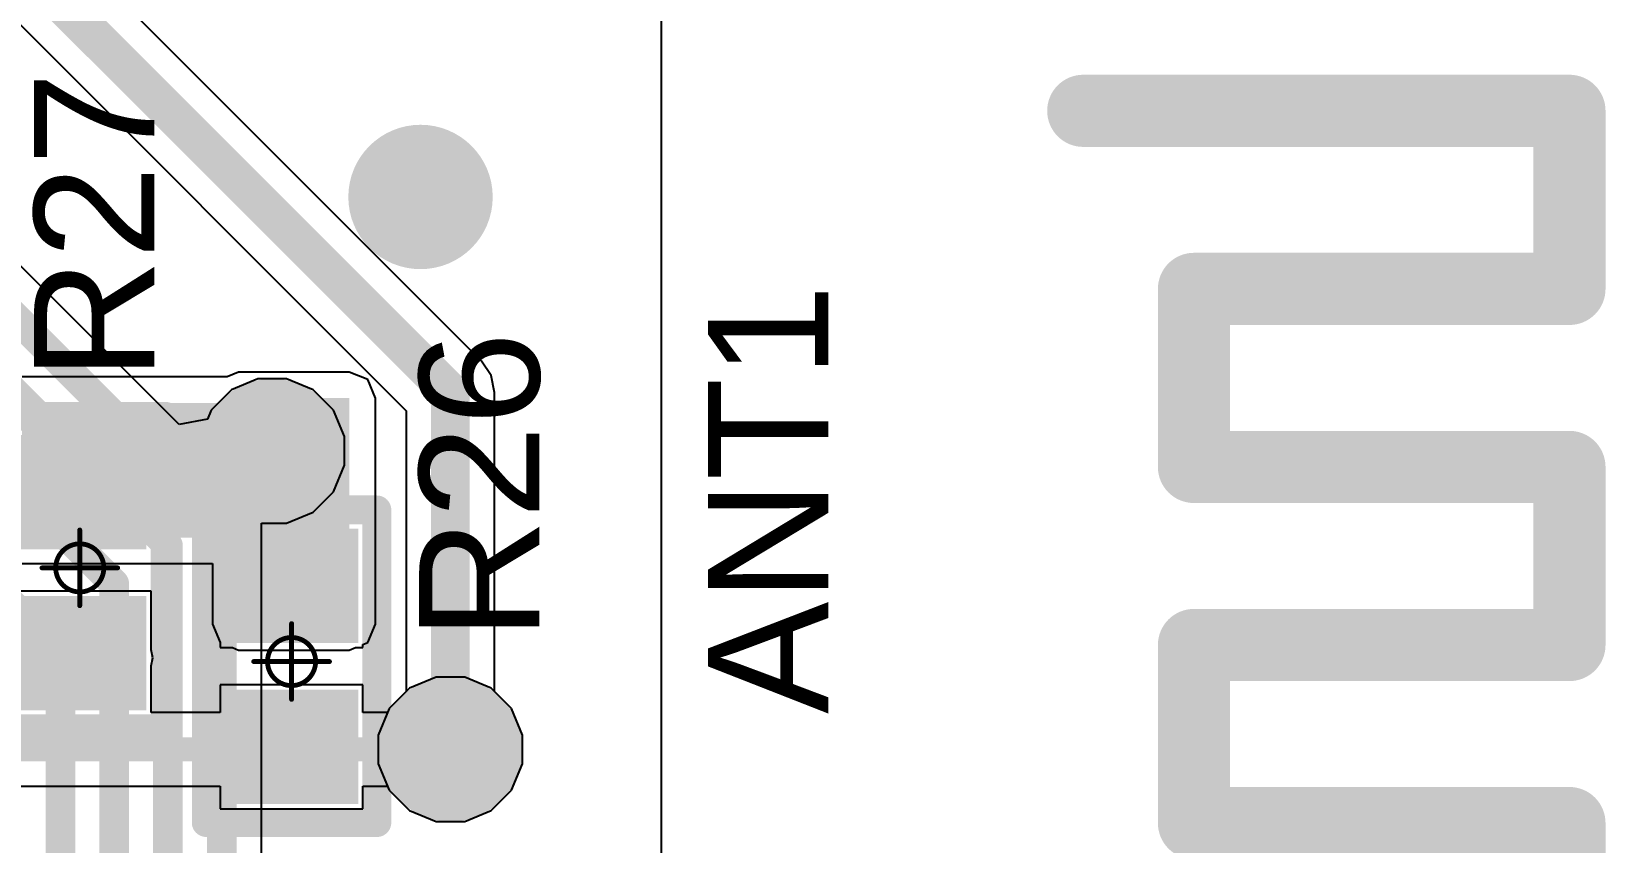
# Model space of a CAD drawing. Header units: inches. Extents: x -0.16 to 1.47, y -0.24 to 2.31.
# Drawn here: x 0.908 to 1.235, y 1.7106 to 1.8792 of the extents above; entities that cross this region are included whole.
import ezdxf

# ---------------------------------------------------------------- set-up
doc = ezdxf.new("R2010")
doc.units = ezdxf.units.IN
doc.header["$MEASUREMENT"] = 0
for name, color, linetype in [('Bottom Layer', 5, 'Continuous'), ('Bottom Solder', 6, 'Continuous'), ('GND', 76, 'Continuous'), ('Mechanical 15', 56, 'Continuous'), ('POWER', 16, 'Continuous'), ('Top Layer', 1, 'Continuous'), ('Top Overlay', 2, 'Continuous'), ('Top Paste', 8, 'Continuous'), ('Top Solder', 216, 'Continuous'), ('Via Holes', 16, 'Continuous')]:
    doc.layers.add(name, color=color, linetype=linetype)
doc.styles.add('Arial', font='', dxfattribs={"height": 0.2})
doc.styles.get('Arial').set_extended_font_data('Arial')

# ---------------------------------------------------------------- blocks, each defined once
blk = doc.blocks.new('R_0402_L_1')
at = {"layer": 'Top Layer'}
for points in [[(-0.02461, 0.00984), (-0.00886, 0.00984), (-0.00886, -0.00984), (-0.02461, -0.00984)], [(0.00886, 0.00984), (0.02461, 0.00984), (0.02461, -0.00984), (0.00886, -0.00984)]]:
    blk.add_hatch(color=1, dxfattribs=at).paths.add_polyline_path(points)
at = {"layer": 'Top Paste'}
for points in [[(-0.02461, 0.00984), (-0.00886, 0.00984), (-0.00886, -0.00984), (-0.02461, -0.00984)], [(0.00886, 0.00984), (0.02461, 0.00984), (0.02461, -0.00984), (0.00886, -0.00984)]]:
    blk.add_hatch(color=8, dxfattribs=at).paths.add_polyline_path(points)
at = {"layer": 'Top Solder'}
for points in [[(-0.02861, 0.01384), (-0.00486, 0.01384), (-0.00486, -0.01384), (-0.02861, -0.01384)], [(0.00486, 0.01384), (0.02861, 0.01384), (0.02861, -0.01384), (0.00486, -0.01384)]]:
    blk.add_hatch(color=216, dxfattribs=at).paths.add_polyline_path(points)
at = {"layer": 'Mechanical 15'}
for points in [[(-0.00098, -0.00787, 0.001, 0.001, 0), (-0.00098, 0.00788, 0.001, 0.001, 0)], [(0.00689, 0, 0.001, 0.001, 0), (-0.00886, 0, 0.001, 0.001, 0)]]:
    blk.add_lwpolyline(points, format="xyseb", dxfattribs=at)
for points in [[(-0.00123, 0.00788, 0.0005, 0.0005, 1), (-0.00073, 0.00788, 0.0005, 0.0005, 1)], [(0.00402, 0, 0.001, 0.001, 1), (-0.00598, 0, 0.001, 0.001, 1)], [(-0.00911, 0, 0.0005, 0.0005, 1), (-0.0086, 0, 0.0005, 0.0005, 1)], [(-0.00623, 0, 0.0005, 0.0005, 1), (-0.00573, 0, 0.0005, 0.0005, 1)], [(0.00377, 0, 0.0005, 0.0005, 1), (0.00427, 0, 0.0005, 0.0005, 1)], [(0.00664, 0, 0.0005, 0.0005, 1), (0.00714, 0, 0.0005, 0.0005, 1)], [(-0.00123, -0.00787, 0.0005, 0.0005, 1), (-0.00073, -0.00787, 0.0005, 0.0005, 1)]]:
    blk.add_lwpolyline(points, format="xyseb", close=True, dxfattribs=at)
at = {"layer": 'Top Overlay'}
for points in [[(0.03248, 0.01772, 0.006, 0.006, 0), (-0.03248, 0.01772, 0.006, 0.006, 0)], [(-0.03248, -0.01772, 0.006, 0.006, 0), (-0.03248, 0.01772, 0.006, 0.006, 0)], [(0.03248, -0.01772, 0.006, 0.006, 0), (0.03248, 0.01772, 0.006, 0.006, 0)], [(0.03248, -0.01772, 0.006, 0.006, 0), (-0.03248, -0.01772, 0.006, 0.006, 0)]]:
    blk.add_lwpolyline(points, format="xyseb", dxfattribs=at)
for points in [[(-0.03398, 0.01772, 0.003, 0.003, 1), (-0.03098, 0.01772, 0.003, 0.003, 1)], [(-0.03398, 0.01772, 0.003, 0.003, 1), (-0.03098, 0.01772, 0.003, 0.003, 1)], [(0.03098, 0.01772, 0.003, 0.003, 1), (0.03398, 0.01772, 0.003, 0.003, 1)], [(0.03098, 0.01772, 0.003, 0.003, 1), (0.03398, 0.01772, 0.003, 0.003, 1)], [(-0.03398, -0.01772, 0.003, 0.003, 1), (-0.03098, -0.01772, 0.003, 0.003, 1)], [(-0.03398, -0.01772, 0.003, 0.003, 1), (-0.03098, -0.01772, 0.003, 0.003, 1)], [(0.03098, -0.01772, 0.003, 0.003, 1), (0.03398, -0.01772, 0.003, 0.003, 1)], [(0.03098, -0.01772, 0.003, 0.003, 1), (0.03398, -0.01772, 0.003, 0.003, 1)]]:
    blk.add_lwpolyline(points, format="xyseb", close=True, dxfattribs=at)
blk = doc.blocks.new('R_0402_L_2')
at = {"layer": 'Top Layer'}
for points in [[(-0.02461, 0.00984), (-0.00886, 0.00984), (-0.00886, -0.00984), (-0.02461, -0.00984)], [(0.00886, 0.00984), (0.02461, 0.00984), (0.02461, -0.00984), (0.00886, -0.00984)]]:
    blk.add_hatch(color=1, dxfattribs=at).paths.add_polyline_path(points)
at = {"layer": 'Top Paste'}
for points in [[(-0.02461, 0.00984), (-0.00886, 0.00984), (-0.00886, -0.00984), (-0.02461, -0.00984)], [(0.00886, 0.00984), (0.02461, 0.00984), (0.02461, -0.00984), (0.00886, -0.00984)]]:
    blk.add_hatch(color=8, dxfattribs=at).paths.add_polyline_path(points)
at = {"layer": 'Top Solder'}
for points in [[(-0.02861, 0.01384), (-0.00486, 0.01384), (-0.00486, -0.01384), (-0.02861, -0.01384)], [(0.00486, 0.01384), (0.02861, 0.01384), (0.02861, -0.01384), (0.00486, -0.01384)]]:
    blk.add_hatch(color=216, dxfattribs=at).paths.add_polyline_path(points)
at = {"layer": 'Mechanical 15'}
for points in [[(-0.00098, -0.00787, 0.001, 0.001, 0), (-0.00098, 0.00788, 0.001, 0.001, 0)], [(0.00689, 0, 0.001, 0.001, 0), (-0.00886, 0, 0.001, 0.001, 0)]]:
    blk.add_lwpolyline(points, format="xyseb", dxfattribs=at)
for points in [[(-0.00123, 0.00788, 0.0005, 0.0005, 1), (-0.00073, 0.00788, 0.0005, 0.0005, 1)], [(0.00402, 0, 0.001, 0.001, 1), (-0.00598, 0, 0.001, 0.001, 1)], [(-0.00911, 0, 0.0005, 0.0005, 1), (-0.0086, 0, 0.0005, 0.0005, 1)], [(-0.00623, 0, 0.0005, 0.0005, 1), (-0.00573, 0, 0.0005, 0.0005, 1)], [(0.00377, 0, 0.0005, 0.0005, 1), (0.00427, 0, 0.0005, 0.0005, 1)], [(0.00664, 0, 0.0005, 0.0005, 1), (0.00714, 0, 0.0005, 0.0005, 1)], [(-0.00123, -0.00787, 0.0005, 0.0005, 1), (-0.00073, -0.00787, 0.0005, 0.0005, 1)]]:
    blk.add_lwpolyline(points, format="xyseb", close=True, dxfattribs=at)
at = {"layer": 'Top Overlay'}
for points in [[(0.03248, 0.01772, 0.006, 0.006, 0), (-0.03248, 0.01772, 0.006, 0.006, 0)], [(-0.03248, -0.01772, 0.006, 0.006, 0), (-0.03248, 0.01772, 0.006, 0.006, 0)], [(0.03248, -0.01772, 0.006, 0.006, 0), (0.03248, 0.01772, 0.006, 0.006, 0)], [(0.03248, -0.01772, 0.006, 0.006, 0), (-0.03248, -0.01772, 0.006, 0.006, 0)]]:
    blk.add_lwpolyline(points, format="xyseb", dxfattribs=at)
for points in [[(-0.03398, 0.01772, 0.003, 0.003, 1), (-0.03098, 0.01772, 0.003, 0.003, 1)], [(-0.03398, 0.01772, 0.003, 0.003, 1), (-0.03098, 0.01772, 0.003, 0.003, 1)], [(0.03098, 0.01772, 0.003, 0.003, 1), (0.03398, 0.01772, 0.003, 0.003, 1)], [(0.03098, 0.01772, 0.003, 0.003, 1), (0.03398, 0.01772, 0.003, 0.003, 1)], [(-0.03398, -0.01772, 0.003, 0.003, 1), (-0.03098, -0.01772, 0.003, 0.003, 1)], [(-0.03398, -0.01772, 0.003, 0.003, 1), (-0.03098, -0.01772, 0.003, 0.003, 1)], [(0.03098, -0.01772, 0.003, 0.003, 1), (0.03398, -0.01772, 0.003, 0.003, 1)], [(0.03098, -0.01772, 0.003, 0.003, 1), (0.03398, -0.01772, 0.003, 0.003, 1)]]:
    blk.add_lwpolyline(points, format="xyseb", close=True, dxfattribs=at)
blk = doc.blocks.new('2_4G_____57')
at = {"layer": 'Top Layer'}
for points in [[(-0.04, 0.005), (-0.03, 0.005), (-0.03, -0.005), (-0.04, -0.005)], [(-0.002, 0.006), (0.008, 0.006), (0.008, -0.004), (-0.002, -0.004)]]:
    blk.add_hatch(color=1, dxfattribs=at).paths.add_polyline_path(points)
at = {"layer": 'Top Paste'}
for points in [[(-0.04, 0.005), (-0.03, 0.005), (-0.03, -0.005), (-0.04, -0.005)], [(-0.002, 0.006), (0.008, 0.006), (0.008, -0.004), (-0.002, -0.004)]]:
    blk.add_hatch(color=8, dxfattribs=at).paths.add_polyline_path(points)
at = {"layer": 'Top Solder'}
for points in [[(-0.006, 0.01), (0.012, 0.01), (0.012, -0.008), (-0.006, -0.008)], [(-0.044, 0.009), (-0.026, 0.009), (-0.026, -0.009), (-0.044, -0.009)]]:
    blk.add_hatch(color=216, dxfattribs=at).paths.add_polyline_path(points)
at = {"layer": 'Top Layer'}
for points in [[(-0.275, 0.154, 0.015, 0.015, 0), (-0.312, 0.154, 0.015, 0.015, 0)], [(-0.312, 0.053, 0.015, 0.015, 0), (-0.312, 0.154, 0.015, 0.015, 0)], [(-0.275, 0.076, 0.015, 0.015, 0), (-0.275, 0.154, 0.015, 0.015, 0)], [(-0.201, 0.154, 0.015, 0.015, 0), (-0.238, 0.154, 0.015, 0.015, 0)], [(-0.238, 0.076, 0.015, 0.015, 0), (-0.238, 0.154, 0.015, 0.015, 0)], [(-0.201, 0.076, 0.015, 0.015, 0), (-0.201, 0.154, 0.015, 0.015, 0)], [(-0.127, 0.154, 0.015, 0.015, 0), (-0.164, 0.154, 0.015, 0.015, 0)], [(-0.164, 0.076, 0.015, 0.015, 0), (-0.164, 0.154, 0.015, 0.015, 0)], [(-0.127, 0.076, 0.015, 0.015, 0), (-0.127, 0.154, 0.015, 0.015, 0)], [(-0.035, 0.154, 0.015, 0.015, 0), (-0.09, 0.154, 0.015, 0.015, 0)], [(-0.09, 0.076, 0.015, 0.015, 0), (-0.09, 0.154, 0.015, 0.015, 0)], [(0.003, 0.154, 0.015, 0.015, 0), (-0.035, 0.154, 0.015, 0.015, 0)], [(-0.035, 0, 0.015, 0.015, 0), (-0.035, 0.154, 0.015, 0.015, 0)], [(0.003, 0.001, 0.015, 0.015, 0), (0.003, 0.154, 0.015, 0.015, 0)], [(-0.238, 0.076, 0.015, 0.015, 0), (-0.275, 0.076, 0.015, 0.015, 0)], [(-0.164, 0.076, 0.015, 0.015, 0), (-0.201, 0.076, 0.015, 0.015, 0)], [(-0.09, 0.076, 0.015, 0.015, 0), (-0.127, 0.076, 0.015, 0.015, 0)], [(0.003, 0, 0.015, 0.015, 0), (0.003, 0.001, 0.015, 0.015, 0)]]:
    blk.add_lwpolyline(points, format="xyseb", dxfattribs=at)
for points in [[(-0.31575, 0.154, 0.0075, 0.0075, 1), (-0.30825, 0.154, 0.0075, 0.0075, 1)], [(-0.31575, 0.154, 0.0075, 0.0075, 1), (-0.30825, 0.154, 0.0075, 0.0075, 1)], [(-0.27875, 0.154, 0.0075, 0.0075, 1), (-0.27125, 0.154, 0.0075, 0.0075, 1)], [(-0.27875, 0.154, 0.0075, 0.0075, 1), (-0.27125, 0.154, 0.0075, 0.0075, 1)], [(-0.24175, 0.154, 0.0075, 0.0075, 1), (-0.23425, 0.154, 0.0075, 0.0075, 1)], [(-0.24175, 0.154, 0.0075, 0.0075, 1), (-0.23425, 0.154, 0.0075, 0.0075, 1)], [(-0.20475, 0.154, 0.0075, 0.0075, 1), (-0.19725, 0.154, 0.0075, 0.0075, 1)], [(-0.20475, 0.154, 0.0075, 0.0075, 1), (-0.19725, 0.154, 0.0075, 0.0075, 1)], [(-0.16775, 0.154, 0.0075, 0.0075, 1), (-0.16025, 0.154, 0.0075, 0.0075, 1)], [(-0.16775, 0.154, 0.0075, 0.0075, 1), (-0.16025, 0.154, 0.0075, 0.0075, 1)], [(-0.13075, 0.154, 0.0075, 0.0075, 1), (-0.12325, 0.154, 0.0075, 0.0075, 1)], [(-0.13075, 0.154, 0.0075, 0.0075, 1), (-0.12325, 0.154, 0.0075, 0.0075, 1)], [(-0.09375, 0.154, 0.0075, 0.0075, 1), (-0.08625, 0.154, 0.0075, 0.0075, 1)], [(-0.09375, 0.154, 0.0075, 0.0075, 1), (-0.08625, 0.154, 0.0075, 0.0075, 1)], [(-0.03875, 0.154, 0.0075, 0.0075, 1), (-0.03125, 0.154, 0.0075, 0.0075, 1)], [(-0.03875, 0.154, 0.0075, 0.0075, 1), (-0.03125, 0.154, 0.0075, 0.0075, 1)], [(-0.03875, 0.154, 0.0075, 0.0075, 1), (-0.03125, 0.154, 0.0075, 0.0075, 1)], [(-0.00075, 0.154, 0.0075, 0.0075, 1), (0.00675, 0.154, 0.0075, 0.0075, 1)], [(-0.00075, 0.154, 0.0075, 0.0075, 1), (0.00675, 0.154, 0.0075, 0.0075, 1)], [(-0.27875, 0.076, 0.0075, 0.0075, 1), (-0.27125, 0.076, 0.0075, 0.0075, 1)], [(-0.27875, 0.076, 0.0075, 0.0075, 1), (-0.27125, 0.076, 0.0075, 0.0075, 1)], [(-0.24175, 0.076, 0.0075, 0.0075, 1), (-0.23425, 0.076, 0.0075, 0.0075, 1)], [(-0.24175, 0.076, 0.0075, 0.0075, 1), (-0.23425, 0.076, 0.0075, 0.0075, 1)], [(-0.20475, 0.076, 0.0075, 0.0075, 1), (-0.19725, 0.076, 0.0075, 0.0075, 1)], [(-0.20475, 0.076, 0.0075, 0.0075, 1), (-0.19725, 0.076, 0.0075, 0.0075, 1)], [(-0.16775, 0.076, 0.0075, 0.0075, 1), (-0.16025, 0.076, 0.0075, 0.0075, 1)], [(-0.16775, 0.076, 0.0075, 0.0075, 1), (-0.16025, 0.076, 0.0075, 0.0075, 1)], [(-0.13075, 0.076, 0.0075, 0.0075, 1), (-0.12325, 0.076, 0.0075, 0.0075, 1)], [(-0.13075, 0.076, 0.0075, 0.0075, 1), (-0.12325, 0.076, 0.0075, 0.0075, 1)], [(-0.09375, 0.076, 0.0075, 0.0075, 1), (-0.08625, 0.076, 0.0075, 0.0075, 1)], [(-0.09375, 0.076, 0.0075, 0.0075, 1), (-0.08625, 0.076, 0.0075, 0.0075, 1)], [(-0.31575, 0.053, 0.0075, 0.0075, 1), (-0.30825, 0.053, 0.0075, 0.0075, 1)], [(-0.03875, 0, 0.0075, 0.0075, 1), (-0.03125, 0, 0.0075, 0.0075, 1)], [(-0.00075, 0.001, 0.0075, 0.0075, 1), (0.00675, 0.001, 0.0075, 0.0075, 1)], [(-0.00075, 0.001, 0.0075, 0.0075, 1), (0.00675, 0.001, 0.0075, 0.0075, 1)], [(-0.00075, 0, 0.0075, 0.0075, 1), (0.00675, 0, 0.0075, 0.0075, 1)]]:
    blk.add_lwpolyline(points, format="xyseb", close=True, dxfattribs=at)
at = {"layer": 'Top Overlay'}
for points in [[(-0.312, 0.053, 0.015, 0.015, 0), (-0.312, 0.154, 0.015, 0.015, 0)], [(-0.275, 0.154, 0.015, 0.015, 0), (-0.312, 0.154, 0.015, 0.015, 0)], [(-0.275, 0.076, 0.015, 0.015, 0), (-0.275, 0.154, 0.015, 0.015, 0)], [(-0.238, 0.076, 0.015, 0.015, 0), (-0.238, 0.154, 0.015, 0.015, 0)], [(-0.201, 0.154, 0.015, 0.015, 0), (-0.238, 0.154, 0.015, 0.015, 0)], [(-0.201, 0.076, 0.015, 0.015, 0), (-0.201, 0.154, 0.015, 0.015, 0)], [(-0.164, 0.076, 0.015, 0.015, 0), (-0.164, 0.154, 0.015, 0.015, 0)], [(-0.127, 0.154, 0.015, 0.015, 0), (-0.164, 0.154, 0.015, 0.015, 0)], [(-0.127, 0.076, 0.015, 0.015, 0), (-0.127, 0.154, 0.015, 0.015, 0)], [(-0.09, 0.076, 0.015, 0.015, 0), (-0.09, 0.154, 0.015, 0.015, 0)], [(0.003, 0.154, 0.015, 0.015, 0), (-0.09, 0.154, 0.015, 0.015, 0)], [(-0.035, 0, 0.015, 0.015, 0), (-0.035, 0.154, 0.015, 0.015, 0)], [(0.003, 0, 0.015, 0.015, 0), (0.003, 0.154, 0.015, 0.015, 0)], [(-0.238, 0.076, 0.015, 0.015, 0), (-0.275, 0.076, 0.015, 0.015, 0)], [(-0.164, 0.076, 0.015, 0.015, 0), (-0.201, 0.076, 0.015, 0.015, 0)], [(-0.09, 0.076, 0.015, 0.015, 0), (-0.127, 0.076, 0.015, 0.015, 0)]]:
    blk.add_lwpolyline(points, format="xyseb", dxfattribs=at)
for points in [[(-0.31575, 0.154, 0.0075, 0.0075, 1), (-0.30825, 0.154, 0.0075, 0.0075, 1)], [(-0.31575, 0.154, 0.0075, 0.0075, 1), (-0.30825, 0.154, 0.0075, 0.0075, 1)], [(-0.27875, 0.154, 0.0075, 0.0075, 1), (-0.27125, 0.154, 0.0075, 0.0075, 1)], [(-0.27875, 0.154, 0.0075, 0.0075, 1), (-0.27125, 0.154, 0.0075, 0.0075, 1)], [(-0.24175, 0.154, 0.0075, 0.0075, 1), (-0.23425, 0.154, 0.0075, 0.0075, 1)], [(-0.24175, 0.154, 0.0075, 0.0075, 1), (-0.23425, 0.154, 0.0075, 0.0075, 1)], [(-0.20475, 0.154, 0.0075, 0.0075, 1), (-0.19725, 0.154, 0.0075, 0.0075, 1)], [(-0.20475, 0.154, 0.0075, 0.0075, 1), (-0.19725, 0.154, 0.0075, 0.0075, 1)], [(-0.16775, 0.154, 0.0075, 0.0075, 1), (-0.16025, 0.154, 0.0075, 0.0075, 1)], [(-0.16775, 0.154, 0.0075, 0.0075, 1), (-0.16025, 0.154, 0.0075, 0.0075, 1)], [(-0.13075, 0.154, 0.0075, 0.0075, 1), (-0.12325, 0.154, 0.0075, 0.0075, 1)], [(-0.13075, 0.154, 0.0075, 0.0075, 1), (-0.12325, 0.154, 0.0075, 0.0075, 1)], [(-0.09375, 0.154, 0.0075, 0.0075, 1), (-0.08625, 0.154, 0.0075, 0.0075, 1)], [(-0.09375, 0.154, 0.0075, 0.0075, 1), (-0.08625, 0.154, 0.0075, 0.0075, 1)], [(-0.03875, 0.154, 0.0075, 0.0075, 1), (-0.03125, 0.154, 0.0075, 0.0075, 1)], [(-0.00075, 0.154, 0.0075, 0.0075, 1), (0.00675, 0.154, 0.0075, 0.0075, 1)], [(-0.00075, 0.154, 0.0075, 0.0075, 1), (0.00675, 0.154, 0.0075, 0.0075, 1)], [(-0.27875, 0.076, 0.0075, 0.0075, 1), (-0.27125, 0.076, 0.0075, 0.0075, 1)], [(-0.27875, 0.076, 0.0075, 0.0075, 1), (-0.27125, 0.076, 0.0075, 0.0075, 1)], [(-0.24175, 0.076, 0.0075, 0.0075, 1), (-0.23425, 0.076, 0.0075, 0.0075, 1)], [(-0.24175, 0.076, 0.0075, 0.0075, 1), (-0.23425, 0.076, 0.0075, 0.0075, 1)], [(-0.20475, 0.076, 0.0075, 0.0075, 1), (-0.19725, 0.076, 0.0075, 0.0075, 1)], [(-0.20475, 0.076, 0.0075, 0.0075, 1), (-0.19725, 0.076, 0.0075, 0.0075, 1)], [(-0.16775, 0.076, 0.0075, 0.0075, 1), (-0.16025, 0.076, 0.0075, 0.0075, 1)], [(-0.16775, 0.076, 0.0075, 0.0075, 1), (-0.16025, 0.076, 0.0075, 0.0075, 1)], [(-0.13075, 0.076, 0.0075, 0.0075, 1), (-0.12325, 0.076, 0.0075, 0.0075, 1)], [(-0.13075, 0.076, 0.0075, 0.0075, 1), (-0.12325, 0.076, 0.0075, 0.0075, 1)], [(-0.09375, 0.076, 0.0075, 0.0075, 1), (-0.08625, 0.076, 0.0075, 0.0075, 1)], [(-0.09375, 0.076, 0.0075, 0.0075, 1), (-0.08625, 0.076, 0.0075, 0.0075, 1)], [(-0.31575, 0.053, 0.0075, 0.0075, 1), (-0.30825, 0.053, 0.0075, 0.0075, 1)], [(-0.03875, 0, 0.0075, 0.0075, 1), (-0.03125, 0, 0.0075, 0.0075, 1)], [(-0.00075, 0, 0.0075, 0.0075, 1), (0.00675, 0, 0.0075, 0.0075, 1)]]:
    blk.add_lwpolyline(points, format="xyseb", close=True, dxfattribs=at)

msp = doc.modelspace()

# ---------------------------------------------------------------- hatches: boundary and pattern name
at = {"layer": 'Bottom Layer'}
h = msp.add_hatch(color=5, dxfattribs=at)
edge = h.paths.add_edge_path()
edge.add_arc((0.98879, 1.84478), 0.01, 0, 360)
h = msp.add_hatch(color=5, dxfattribs=at)
edge = h.paths.add_edge_path()
edge.add_arc((0.958, 1.792), 0.01, 0, 360)
h = msp.add_hatch(color=5, dxfattribs=at)
edge = h.paths.add_edge_path()
edge.add_arc((0.995, 1.73), 0.01, 0, 360)
at = {"layer": 'Bottom Solder'}
h = msp.add_hatch(color=6, dxfattribs=at)
edge = h.paths.add_edge_path()
edge.add_arc((0.98879, 1.84478), 0.014, 0, 360)
h = msp.add_hatch(color=6, dxfattribs=at)
edge = h.paths.add_edge_path()
edge.add_arc((0.958, 1.792), 0.014, 0, 360)
h = msp.add_hatch(color=6, dxfattribs=at)
edge = h.paths.add_edge_path()
edge.add_arc((0.995, 1.73), 0.014, 0, 360)
at = {"layer": 'GND'}
h = msp.add_hatch(color=76, dxfattribs=at)
edge = h.paths.add_edge_path()
edge.add_arc((0.958, 1.792), 0.015, 0, 360)
h = msp.add_hatch(color=76, dxfattribs=at)
edge = h.paths.add_edge_path()
edge.add_arc((0.995, 1.73), 0.015, 0, 360)
at = {"layer": 'POWER'}
h = msp.add_hatch(color=16, dxfattribs=at)
edge = h.paths.add_edge_path()
edge.add_arc((0.98879, 1.84478), 0.015, 0, 360)
h = msp.add_hatch(color=16, dxfattribs=at)
edge = h.paths.add_edge_path()
edge.add_arc((0.995, 1.73), 0.015, 0, 360)
at = {"layer": 'Top Layer'}
h = msp.add_hatch(color=1, dxfattribs=at)
edge = h.paths.add_edge_path()
edge.add_arc((0.98879, 1.84478), 0.01, 0, 360)
for points in [[(0.906, 1.774), (0.974, 1.774), (0.974, 1.802), (0.906, 1.802)], [(0.951, 1.756), (0.974, 1.756), (0.974, 1.803), (0.951, 1.803)]]:
    msp.add_hatch(color=1, dxfattribs=at).paths.add_polyline_path(points)
h = msp.add_hatch(color=1, dxfattribs=at)
edge = h.paths.add_edge_path()
edge.add_arc((0.958, 1.792), 0.01, 0, 360)
h = msp.add_hatch(color=1, dxfattribs=at)
edge = h.paths.add_edge_path()
edge.add_arc((0.995, 1.73), 0.01, 0, 360)
at = {"layer": 'Top Solder'}
h = msp.add_hatch(color=216, dxfattribs=at)
edge = h.paths.add_edge_path()
edge.add_arc((0.98879, 1.84478), 0.014, 0, 360)
h = msp.add_hatch(color=216, dxfattribs=at)
edge = h.paths.add_edge_path()
edge.add_arc((0.958, 1.792), 0.014, 0, 360)
h = msp.add_hatch(color=216, dxfattribs=at)
edge = h.paths.add_edge_path()
edge.add_arc((0.995, 1.73), 0.014, 0, 360)
at = {"layer": 'Via Holes'}
h = msp.add_hatch(color=7, dxfattribs=at)
edge = h.paths.add_edge_path()
edge.add_arc((0.98879, 1.84478), 0.005, 0, 360)
h = msp.add_hatch(color=7, dxfattribs=at)
edge = h.paths.add_edge_path()
edge.add_arc((0.958, 1.792), 0.005, 0, 360)
h = msp.add_hatch(color=7, dxfattribs=at)
edge = h.paths.add_edge_path()
edge.add_arc((0.995, 1.73), 0.005, 0, 360)

# ---------------------------------------------------------------- linework, layer by layer
at = {"layer": 'Bottom Layer'}
for p, q in [((1.03879, 2.11278), (1.03879, 1.45478)), ((1.03879, 2.11224), (1.03879, 1.45478)), ((1.00149, 1.81065), (0.84349, 1.96865)), ((0.8332, 1.95299), (0.98582, 1.80036)), ((0.93862, 1.79747), (0.89426, 1.84183)), ((1.00348, 1.80767), (1.00149, 1.81065)), ((0.95502, 1.807), (0.9495, 1.80472)), ((0.96098, 1.807), (0.95502, 1.807)), ((0.9665, 1.80472), (0.96098, 1.807)), ((1.00418, 1.80416), (1.00348, 1.80767)), ((0.9495, 1.80472), (0.94528, 1.8005)), ((0.97072, 1.8005), (0.9665, 1.80472)), ((1.00418, 1.74204), (1.00418, 1.80416)), ((0.94451, 1.79864), (0.93862, 1.79747)), ((0.94528, 1.8005), (0.94451, 1.79864)), ((0.973, 1.79498), (0.97072, 1.8005)), ((0.98582, 1.80036), (0.98582, 1.74204)), ((0.973, 1.78902), (0.973, 1.79498)), ((0.97072, 1.7835), (0.973, 1.78902)), ((0.9665, 1.77928), (0.97072, 1.7835)), ((0.96098, 1.777), (0.9665, 1.77928)), ((0.95572, 1.77695), (0.95576, 1.777)), ((0.95572, 1.58234), (0.95572, 1.77695)), ((0.95572, 1.77695), (0.95572, 1.77695)), ((0.95576, 1.777), (0.96098, 1.777)), ((0.98582, 1.74204), (0.98228, 1.7385)), ((1.00772, 1.7385), (1.00418, 1.74204)), ((0.98228, 1.7385), (0.98, 1.73298)), ((1.01, 1.73298), (1.00772, 1.7385)), ((0.98, 1.73298), (0.98, 1.72702)), ((1.01, 1.72702), (1.01, 1.73298)), ((0.98, 1.72702), (0.98228, 1.7215)), ((1.00772, 1.7215), (1.01, 1.72702)), ((0.98228, 1.7215), (0.9865, 1.71728)), ((1.0035, 1.71728), (1.00772, 1.7215)), ((0.9865, 1.71728), (0.99202, 1.715)), ((0.99798, 1.715), (1.0035, 1.71728)), ((0.99202, 1.715), (0.99798, 1.715))]:
    msp.add_line(p, q, dxfattribs=at)
for points in [[(0.837, 1.96216, 0.008, 0.008, 0), (0.995, 1.80416, 0.008, 0.008, 0)], [(0.88843, 1.836, 0.00616, 0.00616, 0), (0.94748, 1.77695, 0.00616, 0.00616, 0)], [(0.88965, 1.819, 0.00616, 0.00616, 0), (0.93632, 1.77233, 0.00616, 0.00616, 0)], [(0.995, 1.73, 0.008, 0.008, 0), (0.995, 1.80416, 0.008, 0.008, 0)], [(0.89281, 1.79676, 0.00616, 0.00616, 0), (0.92516, 1.76441, 0.00616, 0.00616, 0)], [(0.888, 1.776, 0.00616, 0.00616, 0), (0.914, 1.75, 0.00616, 0.00616, 0)], [(0.94748, 1.58234, 0.00616, 0.00616, 0), (0.94748, 1.77695, 0.00616, 0.00616, 0)], [(0.93632, 1.58696, 0.00616, 0.00616, 0), (0.93632, 1.77233, 0.00616, 0.00616, 0)], [(0.92516, 1.59158, 0.00616, 0.00616, 0), (0.92516, 1.76441, 0.00616, 0.00616, 0)], [(0.914, 1.59621, 0.00616, 0.00616, 0), (0.914, 1.75, 0.00616, 0.00616, 0)]]:
    msp.add_lwpolyline(points, format="xyseb", dxfattribs=at)
for points in [[(0.993, 1.80416, 0.004, 0.004, 1), (0.997, 1.80416, 0.004, 0.004, 1)], [(0.993, 1.80416, 0.004, 0.004, 1), (0.997, 1.80416, 0.004, 0.004, 1)], [(0.94594, 1.77695, 0.00308, 0.00308, 1), (0.94902, 1.77695, 0.00308, 0.00308, 1)], [(0.94594, 1.77695, 0.00308, 0.00308, 1), (0.94902, 1.77695, 0.00308, 0.00308, 1)], [(0.93478, 1.77233, 0.00308, 0.00308, 1), (0.93786, 1.77233, 0.00308, 0.00308, 1)], [(0.93478, 1.77233, 0.00308, 0.00308, 1), (0.93786, 1.77233, 0.00308, 0.00308, 1)], [(0.92362, 1.76441, 0.00308, 0.00308, 1), (0.9267, 1.76441, 0.00308, 0.00308, 1)], [(0.92362, 1.76441, 0.00308, 0.00308, 1), (0.9267, 1.76441, 0.00308, 0.00308, 1)], [(0.91246, 1.75, 0.00308, 0.00308, 1), (0.91554, 1.75, 0.00308, 0.00308, 1)], [(0.91246, 1.75, 0.00308, 0.00308, 1), (0.91554, 1.75, 0.00308, 0.00308, 1)], [(0.993, 1.73, 0.004, 0.004, 1), (0.997, 1.73, 0.004, 0.004, 1)]]:
    msp.add_lwpolyline(points, format="xyseb", close=True, dxfattribs=at)
at = {"layer": 'GND'}
for p in [(1.03879, 2.11278), (1.03879, 2.10348)]:
    msp.add_line(p, (1.03879, 1.45478), dxfattribs=at)
at = {"layer": 'POWER'}
for p in [(1.03879, 2.11278), (1.03879, 2.10348)]:
    msp.add_line(p, (1.03879, 1.45478), dxfattribs=at)
at = {"layer": 'Top Layer'}
for p, q in [((1.03879, 2.11278), (1.03879, 1.45478)), ((1.03879, 2.11224), (1.03879, 1.59842)), ((0.951, 1.80841), (0.94859, 1.80741)), ((0.974, 1.80841), (0.951, 1.80841)), ((0.97783, 1.80683), (0.974, 1.80841)), ((0.94859, 1.80741), (0.906, 1.80741)), ((0.97941, 1.803), (0.97783, 1.80683)), ((0.97941, 1.756), (0.97941, 1.803)), ((0.906, 1.76859), (0.94559, 1.76859)), ((0.94559, 1.76859), (0.94559, 1.756)), ((0.93284, 1.76287), (0.90316, 1.76287)), ((0.93284, 1.75065), (0.93284, 1.76287)), ((0.94559, 1.756), (0.94716, 1.75221)), ((0.97783, 1.75217), (0.97941, 1.756)), ((0.93317, 1.749), (0.93284, 1.75065)), ((0.94716, 1.75221), (0.94716, 1.75113)), ((0.94716, 1.75113), (0.9497, 1.75113)), ((0.9497, 1.75113), (0.951, 1.75059)), ((0.951, 1.75059), (0.974, 1.75059)), ((0.974, 1.75059), (0.9753, 1.75113)), ((0.9753, 1.75113), (0.97684, 1.75113)), ((0.97684, 1.75177), (0.97783, 1.75217)), ((0.97684, 1.75113), (0.97684, 1.75177)), ((0.93284, 1.74735), (0.93317, 1.749)), ((0.93284, 1.73765), (0.93284, 1.74735)), ((0.97684, 1.74341), (0.94716, 1.74341)), ((0.94716, 1.74341), (0.94716, 1.73765)), ((0.97684, 1.73765), (0.97684, 1.74341)), ((0.99202, 1.745), (0.9865, 1.74272)), ((0.99798, 1.745), (0.99202, 1.745)), ((1.0035, 1.74272), (0.99798, 1.745)), ((0.9865, 1.74272), (0.98228, 1.7385)), ((1.00772, 1.7385), (1.0035, 1.74272)), ((0.94716, 1.73765), (0.93284, 1.73765)), ((0.98193, 1.73765), (0.97684, 1.73765)), ((0.98228, 1.7385), (0.98193, 1.73765)), ((1.01, 1.73298), (1.00772, 1.7385)), ((1.01, 1.72702), (1.01, 1.73298)), ((1.00772, 1.7215), (1.01, 1.72702)), ((0.8735, 1.72235), (0.94716, 1.72235)), ((0.94716, 1.72235), (0.94716, 1.71766)), ((0.97684, 1.71766), (0.97684, 1.72235)), ((0.97684, 1.72235), (0.98193, 1.72235)), ((0.98193, 1.72235), (0.98228, 1.7215)), ((0.98228, 1.7215), (0.9865, 1.71728)), ((1.0035, 1.71728), (1.00772, 1.7215)), ((0.94716, 1.71766), (0.97684, 1.71766)), ((0.9865, 1.71728), (0.99202, 1.715)), ((0.99798, 1.715), (1.0035, 1.71728)), ((0.99202, 1.715), (0.99798, 1.715))]:
    msp.add_line(p, q, dxfattribs=at)
for points in [[(0.98841, 1.84516, 0.015, 0.015, 0), (0.98879, 1.84478, 0.015, 0.015, 0)], [(0.958, 1.792, 0.005, 0.005, 0), (0.959, 1.792, 0.005, 0.005, 0)], [(0.8609, 1.749, 0.005, 0.005, 0), (0.92552, 1.749, 0.005, 0.005, 0)], [(0.85604, 1.73, 0.005, 0.005, 0), (0.995, 1.73, 0.005, 0.005, 0)]]:
    msp.add_lwpolyline(points, format="xyseb", dxfattribs=at)
for points in [[(0.98466, 1.84516, 0.0075, 0.0075, 1), (0.99216, 1.84516, 0.0075, 0.0075, 1)], [(0.98504, 1.84478, 0.0075, 0.0075, 1), (0.99254, 1.84478, 0.0075, 0.0075, 1)], [(0.95675, 1.792, 0.0025, 0.0025, 1), (0.95925, 1.792, 0.0025, 0.0025, 1)], [(0.95775, 1.792, 0.0025, 0.0025, 1), (0.96025, 1.792, 0.0025, 0.0025, 1)], [(0.92427, 1.749, 0.0025, 0.0025, 1), (0.92677, 1.749, 0.0025, 0.0025, 1)], [(0.99375, 1.73, 0.0025, 0.0025, 1), (0.99625, 1.73, 0.0025, 0.0025, 1)]]:
    msp.add_lwpolyline(points, format="xyseb", close=True, dxfattribs=at)

# ---------------------------------------------------------------- block references
at = {"rotation": 270}
for name, p in [('2_4G_____57', (1.07348, 1.55068)), ('R_0402_L_2', (0.918, 1.76673)), ('R_0402_L_1', (0.962, 1.74727))]:
    msp.add_blockref(name, p, dxfattribs=at)

# ---------------------------------------------------------------- texts
at = {"layer": 'Top Overlay', "style": 'Arial'}
for s, p in [('R27', (0.9335, 1.80668)), ('ANT1', (1.07348, 1.73738)), ('R26', (1.0135, 1.75268))]:
    msp.add_text(s, height=0.025, rotation=90, dxfattribs=at).set_placement(p)

doc.saveas('drawing.dxf')
